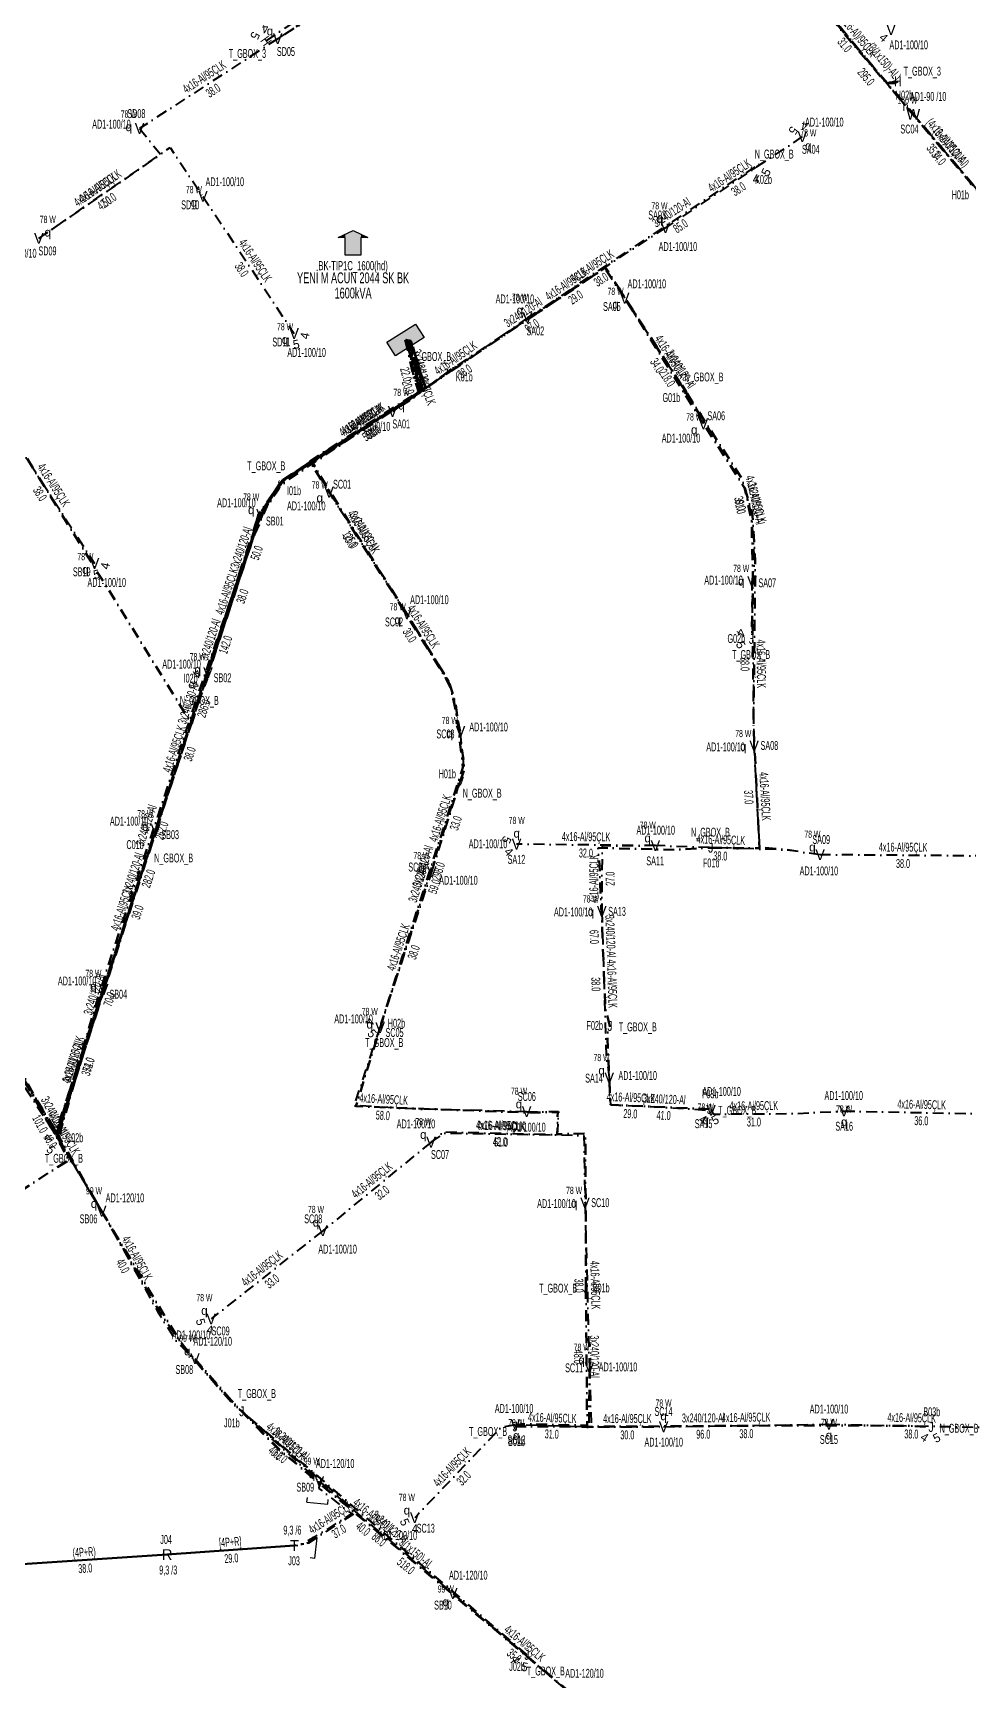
# Model space of a CAD drawing. Header units: millimetres. Extents: x 573825 to 575716, y 4090915 to 4092713.
# Drawn here: x 574842.6 to 575057.4, y 4091934 to 4092312.5 of the extents above; entities that cross this region are included whole.
import ezdxf
from ezdxf.enums import TextEntityAlignment as Align

# ---------------------------------------------------------------- set-up
doc = ezdxf.new("R2010")
doc.units = ezdxf.units.MM
doc.linetypes.add('DASHDOT', pattern=[5, 2.5, -1.25, 0, -1.25])
for name, color, linetype, lineweight in [('DIREK_AG_MEVCUT', 120, 'Continuous', 25), ('DIREK_AYD_MEVCUT', 190, 'Continuous', 25), ('DIREK_AYD_YENI', 152, 'Continuous', 25), ('DIREK_BOX_MEVCUT', 5, 'Continuous', 25), ('DIREK_BOX_YENI', 5, 'Continuous', 25), ('HAT_AG_HAVAI_BYSK', 3, 'Continuous', 50), ('HAT_AG_HAVAI_MEVCUT', 126, 'Continuous', 50), ('HAT_AYD_YERALTI_MEVCUT', 150, 'DASHDOT', 40), ('HAT_AYD_YERALTI_YENI', 4, 'DASHDOT', 40), ('HAT_BOX_YERALTI_MEVCUT', 192, 'DASHDOT', 50), ('HAT_BOX_YERALTI_YENI', 5, 'DASHDOT', 50), ('HAT_OG_YERALTI_MEVCUT', 48, 'DASHDOT', 70), ('HAT_OG_YERALTI_YENI', 1, 'DASHDOT', 70), ('TRAFO_TADILAT_BYSK', 5, 'Continuous', 30), ('TRAFO_YENI', 5, 'Continuous', 30)]:
    doc.layers.add(name, color=color, linetype=linetype, lineweight=lineweight)
for name, color, linetype in [('DIREK_AG_TADILAT_BYSK', 3, 'Continuous'), ('LAMBA_GUCU', 4, 'Continuous'), ('NIA_AG', 5, 'Continuous')]:
    doc.layers.add(name, color=color, linetype=linetype)
doc.styles.add('Direk', font='B_CAD')
doc.styles.get("Standard").update_dxf_attribs({"font": 'Arial'})

# ---------------------------------------------------------------- blocks, each defined once
blk = doc.blocks.new('AG_NIA', base_point=(-64.4296, 129.8924))
at = {"layer": 'NIA_AG'}
for p, q in [((-64.429604, 132.292432), (-65.529604, 132.292432)), ((-64.429604, 127.492432), (-64.429604, 132.292432)), ((-64.429604, 127.492432), (-65.529604, 127.492432))]:
    blk.add_line(p, q, dxfattribs=at)
blk = doc.blocks.new('YENI_BINA_KARE')
blk.add_hatch(color=5).paths.add_polyline_path([(-2.25, -2.25), (2.25, -2.25), (2.25, 2.25), (-2.25, 2.25)])
at = {"layer": 'TRAFO_TADILAT_BYSK', "linetype": 'Continuous'}
for p, q in [((-2.25, -2.25), (-2.25, 2.25)), ((-2.25, 2.25), (2.25, 2.25)), ((0, 1.8), (0, 2.7)), ((2.25, 2.25), (2.25, -2.25)), ((2.25, -2.25), (-2.25, -2.25))]:
    blk.add_line(p, q, dxfattribs=at)
blk = doc.blocks.new('YENI_BETKOSK')
at = {"layer": 'TRAFO_YENI', "linetype": 'Continuous'}
for p, q in [((-3.4, 2), (0, 3.6)), ((-1.8, 2), (-3.4, 2)), ((-1.8, -2), (-1.8, 2)), ((0, 3.6), (3.4, 2)), ((3.4, 2), (1.8, 2)), ((1.8, 2), (1.8, -2)), ((1.8, -2), (-1.8, -2))]:
    blk.add_line(p, q, dxfattribs=at)
for points in [[(-3.4, 2), (-1.8, 2), (-1.8, 2.752941)], [(-1.8, 2.752941), (0, -2), (0, 3.6)], [(-1.8, -2), (-1.8, 2.752941), (0, -2)], [(0, -2), (0, 3.6), (1.8, -2)], [(0, 3.6), (1.8, -2), (1.8, 2.752941)], [(1.8, 2), (1.8, 2.752941), (3.4, 2)]]:
    blk.add_solid(points, dxfattribs=at)

msp = doc.modelspace()

# ---------------------------------------------------------------- linework, layer by layer
at = {"layer": 'HAT_AG_HAVAI_BYSK'}
msp.add_line((574873.414045, 4091962.842901), (574902.645581, 4091964.931052), dxfattribs=at)
at = {"layer": 'HAT_AG_HAVAI_MEVCUT'}
msp.add_line((574835.53485, 4091960.316605), (574873.414045, 4091962.842901), dxfattribs=at)
at = {"layer": 'HAT_AYD_YERALTI_MEVCUT', "flags": 128}
for points in [[(575024.791556, 4092317.856524), (575036.243997, 4092303.981453), (575044.723207, 4092293.740328), (575044.831801, 4092293.780468)], [(575044.831801, 4092293.780468), (575057.081794, 4092279.38021), (575063.923546, 4092271.039789), (575067.50732, 4092267.390855), (575067.439927, 4092267.050527)]]:
    msp.add_lwpolyline(points, dxfattribs=at)
at = {"layer": 'HAT_AYD_YERALTI_YENI', "flags": 128}
for points in [[(574904.072377, 4092347.336258), (574917.878494, 4092324.776348), (574916.961634, 4092322.637008), (574898.807805, 4092311.145695)], [(574898.807805, 4092311.145695), (574930.592286, 4092331.805608)], [(574898.807805, 4092311.145695), (574867.074417, 4092290.514371)], [(574867.074417, 4092290.514371), (574871.928583, 4092284.583107), (574843.934401, 4092265.266089)], [(575019.331203, 4092288.642955), (574987.89352, 4092267.722162)], [(574843.934401, 4092265.266089), (574874.083241, 4092286.128621), (574881.632055, 4092274.924591)], [(574881.632055, 4092274.924591), (574902.581, 4092243.398)], [(574987.89352, 4092267.722162), (574956.221038, 4092247.024585)], [(574978.523439, 4092251.517458), (574973.878015, 4092258.424471), (574958.53589, 4092248.155638), (574956.221038, 4092247.024585)], [(574996.60502, 4092222.640827), (574978.523439, 4092251.517458)], [(574956.221038, 4092247.024585), (574925.192, 4092225.508)], [(574894.979, 4092201.833), (574899.689706, 4092209.221987), (574907.198922, 4092214.638471), (574931.573099, 4092230.026208), (574929.972774, 4092233.842367), (574929.480367, 4092236.550609), (574929.111061, 4092239.628157), (574928.173535, 4092241.943023)], [(574928.173535, 4092241.943023), (574928.987959, 4092239.381953), (574929.849672, 4092234.211673), (574931.203793, 4092229.656903), (574906.583413, 4092214.022961), (574910.612, 4092206.973)], [(574928.173535, 4092241.943023), (574929.855182, 4092233.631222), (574931.275588, 4092229.748777), (574925.192, 4092225.508)], [(575007.786665, 4092186.350353), (575008.397905, 4092190.751281), (575007.725894, 4092201.744062), (575006.014422, 4092207.97871), (574996.60502, 4092222.640827)], [(574836.245455, 4092222.286948), (574856.733981, 4092190.560339)], [(574928.495614, 4092179.003998), (574910.612, 4092206.973)], [(574894.979, 4092201.833), (574882.809691, 4092165.429654)], [(575008.262728, 4092148.644782), (575007.786665, 4092186.350353)], [(574940.8057, 4092151.966801), (574938.136847, 4092163.488286), (574928.495614, 4092179.003998)], [(574882.809691, 4092165.429654), (574870.780264, 4092129.359041)], [(574934.22157, 4092119.754046), (574941.615744, 4092143.215866), (574940.8057, 4092151.966801)], [(575023.412, 4092123.661), (575015.050068, 4092124.876897), (575009.548908, 4092125.304765), (575008.262728, 4092148.644782)], [(574870.780264, 4092129.359041), (574858.850164, 4092092.683435)], [(574985.576, 4092125.739), (574953.689709, 4092126.093612)], [(574985.576, 4092125.739), (574973.326272, 4092125.693523), (574973.265148, 4092110.595895)], [(575023.412, 4092123.661), (575015.527197, 4092124.760947), (574985.576, 4092125.739)], [(575061.536627, 4092123.381977), (575023.412, 4092123.661)], [(574922.32995, 4092083.91728), (574934.22157, 4092119.754046)], [(574973.265148, 4092110.595895), (574974.305733, 4092077.298602), (574974.978097, 4092072.347558)], [(574858.850164, 4092092.683435), (574848.266091, 4092059.361678), (574839.898826, 4092073.20382), (574837.981455, 4092075.92648)], [(574956.003344, 4092064.611989), (574929.725954, 4092065.274459), (574916.400921, 4092066.007947), (574922.32995, 4092083.91728)], [(574837.981455, 4092075.92648), (574858.384425, 4092041.746717)], [(574974.978097, 4092072.347558), (574975.24782, 4092066.202126), (574984.538668, 4092065.835382), (574998.352693, 4092064.918522)], [(574956.003344, 4092064.611989), (574963.310244, 4092064.629624), (574963.004624, 4092059.311836), (574936.816176, 4092059.91071), (574934.035034, 4092057.606335)], [(574998.352693, 4092064.918522), (574998.963933, 4092064.062786), (575017.423382, 4092064.185034), (575028.897, 4092064.774)], [(575028.897, 4092064.774), (575064.516682, 4092064.040116)], [(574934.035034, 4092057.606335), (574937.25493, 4092059.720787), (574963.049259, 4092059.292919), (574969.161659, 4092059.109547), (574969.406155, 4092043.645174)], [(574934.035034, 4092057.606335), (574909.171026, 4092037.268693)], [(574858.384425, 4092041.746717), (574851.113821, 4092053.895998), (574840.355996, 4092046.683366), (574826.847592, 4092048.27259), (574811.818332, 4092039.073669)], [(574858.384425, 4092041.746717), (574871.387019, 4092018.451197), (574875.598462, 4092011.776455), (574879.809906, 4092007.882857)], [(574969.406155, 4092043.645174), (574970.414147, 4092005.796751)], [(574909.171026, 4092037.268693), (574883.519817, 4092016.988511)], [(574879.809906, 4092007.882857), (574890.686362, 4091995.511837), (574908.40621, 4091979.619596)], [(574970.414147, 4092005.796751), (574970.251699, 4091992.141414), (574953.405924, 4091992.697642)], [(574970.414147, 4092005.796751), (574970.814149, 4091992.227598), (574987.466544, 4091992.230979)], [(574953.405924, 4091992.697642), (574950.068553, 4091992.061952), (574930.288935, 4091971.329301)], [(574987.466544, 4091992.230979), (575025.445702, 4091992.794163)], [(575025.445702, 4091992.794163), (575063.38393, 4091992.070703)], [(574908.40621, 4091979.619596), (574908.253457, 4091978.06823), (574915.771709, 4091972.26145), (574907.947837, 4091967.310406), (574903.730281, 4091964.804322), (574902.645581, 4091964.931052)], [(574908.40621, 4091979.619596), (574930.852648, 4091960.841265), (574939.037152, 4091953.92814)], [(574939.037152, 4091953.92814), (574965.324947, 4091931.552434)]]:
    msp.add_lwpolyline(points, dxfattribs=at)
at = {"layer": 'HAT_BOX_YERALTI_MEVCUT', "flags": 128}
for points in [[(574896.125175, 4092310.621028), (574926.700035, 4092331.171344), (574972.826661, 4092363.024899), (574981.347523, 4092368.688767), (574957.044009, 4092397.748935), (574947.581034, 4092409.261779), (574952.994288, 4092414.875524), (574954.263, 4092415.57)], [(575015.988, 4092327.823), (575030.695184, 4092310.193829), (575038.514329, 4092301.071493), (575040.534274, 4092301.136653), (575041.272819, 4092301.348905)], [(575041.272819, 4092301.348905), (575040.485725, 4092300.949534), (575038.676561, 4092300.919875), (575046.298774, 4092291.8444), (575057.944775, 4092278.064521), (575058.672, 4092276.988)]]:
    msp.add_lwpolyline(points, dxfattribs=at)
at = {"layer": 'HAT_BOX_YERALTI_YENI', "flags": 128}
for points in [[(575008.49, 4092281.735), (574972.101855, 4092257.626352), (574941.080812, 4092236.431031), (574938.635852, 4092234.785385), (574938.714249, 4092235.316646)], [(574998.305, 4092125.263), (575009.50273, 4092125.128512), (575008.103435, 4092153.420649), (575008.533452, 4092191.187092), (575007.817675, 4092202.210065), (575005.527187, 4092209.940463), (574974.147659, 4092258.578164), (574931.804437, 4092230.298857), (574929.91481, 4092238.24832), (574929.067736, 4092241.180499), (574928.173535, 4092241.943023)], [(574992.195, 4092230.556), (574974.009707, 4092258.516441), (574938.389114, 4092234.938447), (574931.482203, 4092229.856003), (574929.331938, 4092239.173817), (574928.810662, 4092241.193762), (574928.173535, 4092241.943023)], [(574739.719, 4092093.982), (574745.47182, 4092097.617186), (574755.897346, 4092079.698313), (574780.580474, 4092036.460205), (574823.442418, 4092061.787717), (574839.875653, 4092071.529068), (574848.172058, 4092058.788909), (574858.727903, 4092092.280912), (574890.592057, 4092189.925717), (574894.649466, 4092201.339093), (574900.070739, 4092209.809833), (574932.259551, 4092230.563145), (574929.700924, 4092241.215312), (574928.173535, 4092241.943023)], [(574807.883, 4092102.035), (574829.026279, 4092065.18467), (574840.624676, 4092071.830943), (574848.57414, 4092058.994514), (574855.54621, 4092083.299021), (574879.115987, 4092154.22338), (574892.531387, 4092194.993802), (574894.413515, 4092201.877601), (574899.821757, 4092209.631586), (574926.341688, 4092226.638225), (574932.662164, 4092231.003914), (574929.664825, 4092241.038483), (574928.173535, 4092241.943023)], [(574822.088061, 4092102.648037), (574840.420658, 4092072.011521), (574847.860152, 4092059.013785), (574859.062148, 4092095.698184), (574881.671736, 4092163.904938), (574895.00873, 4092202.211851), (574900.142112, 4092209.655256), (574919.896194, 4092222.562624), (574932.815207, 4092230.861593), (574929.381757, 4092241.70855), (574928.173535, 4092241.943023)], [(574928.173535, 4092241.943023), (574931.470883, 4092229.748988), (574899.451486, 4092209.16509), (574894.284335, 4092201.37201), (574865.794883, 4092114.325017), (574847.88562, 4092060.052042), (574872.258253, 4092017.586581), (574879.034845, 4092008.353474), (574888.47004, 4091997.524991), (574890.56, 4091995.761)], [(574869.348, 4092124.836), (574875.46837, 4092143.831329), (574894.622276, 4092201.152131), (574899.70472, 4092209.492552), (574929.989935, 4092228.634664), (574932.791795, 4092230.850089), (574929.273796, 4092241.461335), (574928.173535, 4092241.943023)], [(574899.947, 4092209.636), (574907.715277, 4092214.366924), (574931.813507, 4092230.296494), (574928.173535, 4092241.943023)], [(574969.611, 4092024.118), (574969.527796, 4092059.572331), (574963.030738, 4092059.462211), (574963.140858, 4092064.527713), (574955.872963, 4092064.417594), (574916.780498, 4092065.849149), (574926.474265, 4092097.211077), (574941.343868, 4092143.659304), (574940.157964, 4092153.57007), (574938.972061, 4092160.939614), (574937.453915, 4092164.226109), (574927.034905, 4092180.998174), (574906.124864, 4092214.096644), (574932.130035, 4092230.614587), (574928.990476, 4092241.78034), (574928.173535, 4092241.943023)], [(574940.826, 4092140.551), (574941.729821, 4092143.613253), (574939.621053, 4092158.712743), (574938.187543, 4092163.339071), (574924.376118, 4092185.546215), (574909.879872, 4092208.627188), (574906.772264, 4092213.739705), (574922.109816, 4092223.96474), (574931.575952, 4092230.021477), (574930.022147, 4092237.690253), (574929.069816, 4092240.146267), (574928.173535, 4092241.943023)], [(574928.173535, 4092241.943023), (574928.894683, 4092239.221715), (574931.326673, 4092229.760681), (574937.228697, 4092234.061151), (574938.714249, 4092235.316646)], [(574992.195, 4092230.556), (575006.095115, 4092207.849282), (575007.684339, 4092200.141545), (575008.002184, 4092185.91799), (575007.658, 4092173.229)], [(574882.123, 4092163.139), (574889.467872, 4092185.676745), (574894.942553, 4092201.551407), (574898.995074, 4092207.590458), (574899.947, 4092209.636)], [(574922.644963, 4092084.352877), (574922.557345, 4092084.868714), (574925.47861, 4092093.63251), (574940.521399, 4092140.206266), (574940.826, 4092140.551)], [(574848.749599, 4092057.820324), (574848.315583, 4092059.628726), (574868.436354, 4092122.375611), (574869.348, 4092124.836)], [(574975.143338, 4092084.31897), (574974.087162, 4092088.470947), (574972.724368, 4092121.22389), (574972.394102, 4092125.213911), (574990.308137, 4092124.790745), (574998.305, 4092125.263)], [(574811.39155, 4092039.355541), (574826.586327, 4092048.240154), (574840.325169, 4092046.79396), (574850.790937, 4092053.500064), (574840.977478, 4092071.887387), (574823.321667, 4092100.894914), (574822.088061, 4092102.648037)], [(574998.011828, 4092065.20555), (574977.096344, 4092066.090158), (574975.262624, 4092066.184195), (574974.510328, 4092082.405565), (574975.143338, 4092084.31897)], [(574969.611, 4092024.118), (574969.896291, 4091992.524759), (574954.837679, 4091992.854796), (574953.365, 4091992.291)], [(574956.066816, 4091939.808017), (574890.56, 4091995.761)], [(574890.56, 4091995.761), (574910.775073, 4091978.072713), (574916.826349, 4091972.632676), (574905.885153, 4091965.542292), (574902.645581, 4091964.931052)], [(574953.365, 4091992.291), (574970.126014, 4091992.234999), (575023.015391, 4091992.544898), (575042.952207, 4091992.441598), (575048.908985, 4091992.169168)]]:
    msp.add_lwpolyline(points, dxfattribs=at)
at = {"layer": 'HAT_OG_YERALTI_MEVCUT', "flags": 128}
msp.add_lwpolyline([(574954.263, 4092415.57), (574947.917365, 4092409.424115), (574970.012252, 4092383.158706), (575000.232612, 4092346.802758), (575029.419275, 4092312.041973), (575042.711365, 4092296.26856), (575070.024501, 4092263.994087), (575076.413385, 4092251.926197), (575081.642297, 4092232.865679), (575085.19311, 4092190.828791), (575085.281845, 4092180.890528), (575092.246351, 4092181.233882), (575092.931, 4092177.29)], dxfattribs=at)
at = {"layer": 'HAT_OG_YERALTI_YENI', "flags": 128}
for points in [[(574928.173535, 4092241.943023), (574931.208264, 4092229.902411), (574899.149214, 4092208.359966), (574894.79386, 4092201.549847), (574878.978225, 4092153.830481), (574827.142638, 4092237.441652), (574810.011646, 4092262.244186), (574748.574586, 4092359.130036), (574742.335553, 4092359.280891), (574734.842274, 4092346.016368), (574720.028273, 4092327.563552), (574708.236274, 4092314.6013), (574701.832838, 4092331.879445), (574705.92261, 4092332.602806), (574703.471965, 4092344.316175), (574701.246239, 4092344.06578), (574700.785, 4092344.152)], [(575084.312421, 4091880.469718), (575077.046251, 4091880.34409), (575050.751414, 4091883.676722), (575033.730731, 4091887.015033), (575021.333991, 4091892.364908), (575004.078215, 4091902.191767), (574990.254786, 4091912.018626), (574982.270617, 4091917.229176), (574959.983865, 4091936.224635), (574898.963594, 4091987.131138), (574886.238637, 4092000.215548), (574877.268961, 4092010.306434), (574848.006052, 4092059.060084), (574879.005563, 4092154.086144), (574893.157754, 4092196.530382), (574896.82554, 4092204.839669), (574899.854111, 4092209.403426), (574931.299944, 4092229.873424), (574928.173535, 4092241.943023)]]:
    msp.add_lwpolyline(points, dxfattribs=at)

# ---------------------------------------------------------------- block references
at = {"layer": 'NIA_AG'}
for p, rotation in [((574907.916261, 4091974.643659), 264.376569), ((574907.916261, 4091974.643659), 264.376569), ((574907.6118, 4091964.350827), 353.33609), ((574907.6118, 4091964.350827), 353.33609)]:
    msp.add_blockref('AG_NIA', p, dxfattribs=dict(at, rotation=rotation))
at = {"layer": 'TRAFO_YENI'}
msp.add_blockref('YENI_BETKOSK', (574916.130998, 4092263.449005), dxfattribs=at)
msp.add_blockref('YENI_BETKOSK', (574916.130998, 4092263.449005), dxfattribs=at)
at = {"layer": 'TRAFO_YENI', "xscale": 1.730400999999999, "yscale": 0.8106149999999999, "rotation": 212.4497569999999}
msp.add_blockref('YENI_BINA_KARE', (574928.173535, 4092241.943023), dxfattribs=at)
msp.add_blockref('YENI_BINA_KARE', (574928.173535, 4092241.943023), dxfattribs=at)

# ---------------------------------------------------------------- texts
at = {"layer": 'DIREK_AG_MEVCUT', "width": 0.53}
for s, p in [('J04', (574873.172896, 4091966.334584)), ('9,3 /3', (574873.658039, 4091959.310022))]:
    msp.add_text(s, height=2.05, dxfattribs=at).set_placement(p, align=Align.MIDDLE_CENTER)
at = {"layer": 'DIREK_AG_MEVCUT', "style": 'Direk'}
msp.add_text('R', height=2.5, dxfattribs=at).set_placement((574873.414045, 4091962.842901), align=Align.MIDDLE_CENTER)
at = {"layer": 'DIREK_AG_TADILAT_BYSK', "width": 0.53}
for s, p in [('9,3 /6', (574902.18578, 4091968.478376)), ('9,3 /6', (574902.18578, 4091968.478376)), ('J03', (574902.566849, 4091961.431938)), ('J03', (574902.566849, 4091961.431938))]:
    msp.add_text(s, height=2.05, dxfattribs=at).set_placement(p, align=Align.MIDDLE_CENTER)
at = {"layer": 'DIREK_AG_TADILAT_BYSK', "style": 'Direk'}
msp.add_text('T', height=2.5, dxfattribs=at).set_placement((574902.645581, 4091964.931052), align=Align.MIDDLE_CENTER)
msp.add_text('T', height=2.5, dxfattribs=at).set_placement((574902.645581, 4091964.931052), align=Align.MIDDLE_CENTER)
at = {"layer": 'DIREK_AYD_MEVCUT', "width": 0.53}
for s, p in [('AD1-90 /10', (575048.224442, 4092297.881005)), ('SC04', (575043.945803, 4092290.394466))]:
    msp.add_text(s, height=2.05, dxfattribs=at).set_placement(p, align=Align.MIDDLE_CENTER)
at = {"layer": 'DIREK_AYD_MEVCUT', "color": 40, "style": 'Direk'}
msp.add_text('h', height=2, dxfattribs=at).set_placement((575043.064034, 4092295.548235), align=Align.MIDDLE_CENTER)
at = {"layer": 'DIREK_AYD_MEVCUT', "style": 'Direk'}
msp.add_text('W', height=2.5, dxfattribs=at).set_placement((575044.831801, 4092293.780468), align=Align.MIDDLE_CENTER)
at = {"layer": 'DIREK_AYD_YENI', "color": 4, "style": 'Direk'}
for p in [(574897.040038, 4092312.913462), (574864.604092, 4092290.898415), (575020.716226, 4092286.561679), (574879.554278, 4092273.534325), (574986.517197, 4092269.809202), (574845.99113, 4092266.687309), (574954.453271, 4092248.792352), (574976.426488, 4092250.156284), (574900.49878, 4092242.014396), (574927.244642, 4092226.935116), (574994.493542, 4092221.302297), (574892.722566, 4092202.909338), (574908.472915, 4092205.679047), (574854.633835, 4092189.204098), (575005.291576, 4092186.506976), (574926.380729, 4092177.670858), (574880.438382, 4092166.221419), (574938.337618, 4092151.568592), (575005.764159, 4092148.560204), (574868.405759, 4092130.141172), (574953.71751, 4092128.593458), (574983.808233, 4092127.506767), (575021.644233, 4092125.428767), (574931.842919, 4092120.523473), (574970.765379, 4092110.561905), (574856.470111, 4092093.448516), (574919.956899, 4092084.70381), (574973.21033, 4092074.115325), (574954.235577, 4092066.379756), (574932.267267, 4092059.374102), (574997.135719, 4092062.734723), (575028.935357, 4092062.274294), (574856.616658, 4092043.514484), (574966.906718, 4092043.592134), (574907.604313, 4092039.216874), (574881.96933, 4092018.94963), (574878.042139, 4092009.650623), (574968.64638, 4092007.564518), (574987.447756, 4091994.730909), (574953.599747, 4091990.205167), (575025.440402, 4091990.294169), (574906.638443, 4091981.387363), (574928.480083, 4091973.055004), (574937.42034, 4091952.021332)]:
    msp.add_text('q', height=2, dxfattribs=at).set_placement(p, align=Align.MIDDLE_CENTER)
at = {"layer": 'DIREK_AYD_YENI', "style": 'Direk'}
for p in [(575039.715572, 4092313.235376), (574898.807805, 4092311.145695), (574867.074417, 4092290.514371), (575019.331203, 4092288.642955), (574881.632055, 4092274.924591), (574987.89352, 4092267.722162), (574843.934401, 4092265.266089), (574978.523439, 4092251.517458), (574956.221038, 4092247.024585), (574902.581, 4092243.398), (574925.192, 4092225.508), (574996.60502, 4092222.640827), (574910.612, 4092206.973), (574894.979, 4092201.833), (574856.733981, 4092190.560339), (575007.786665, 4092186.350353), (574928.495614, 4092179.003998), (574882.809691, 4092165.429654), (574940.8057, 4092151.966801), (575008.262728, 4092148.644782), (574870.780264, 4092129.359041), (574953.689709, 4092126.093612), (574985.576, 4092125.739), (575023.412, 4092123.661), (574934.22157, 4092119.754046), (574973.265148, 4092110.595895), (574858.850164, 4092092.683435), (574922.32995, 4092083.91728), (574974.978097, 4092072.347558), (574956.003344, 4092064.611989), (574998.352693, 4092064.918522), (575028.897, 4092064.774), (574934.035034, 4092057.606335), (574969.406155, 4092043.645174), (574858.384425, 4092041.746717), (574909.171026, 4092037.268693), (574883.519817, 4092016.988511), (574879.809906, 4092007.882857), (574970.414147, 4092005.796751), (574953.405924, 4091992.697642), (574987.466544, 4091992.230979), (575025.445702, 4091992.794163), (574908.40621, 4091979.619596), (574930.288935, 4091971.329301), (574939.037152, 4091953.92814)]:
    msp.add_text('V', height=2.5, dxfattribs=at).set_placement(p, align=Align.MIDDLE_CENTER)
at = {"layer": 'DIREK_AYD_YENI', "color": 32, "style": 'Direk'}
for s, rotation, p in [('4', 317.084728, (575038.013282, 4092311.404472)), ('5', 236.142521, (575017.255138, 4092290.035777)), ('4', 168.642522, (575019.823527, 4092291.093998)), ('5', 371.103441, (574903.062452, 4092240.944797)), ('4', 438.60344, (574905.031708, 4092242.904004)), ('5', 370.353715, (574857.183292, 4092188.101046)), ('4', 437.853714, (574859.178015, 4092190.034318)), ('5', 246.862833, (574951.390792, 4092127.075947)), ('4', 314.362832, (574951.902393, 4092124.345613)), ('5', 285.830361, (574881.114633, 4092016.306535)), ('4', 353.33036, (574883.229456, 4092014.50543)), ('5', 293.847611, (574928.002375, 4091970.318537)), ('4', 361.347611, (574930.34773, 4091968.829992))]:
    msp.add_text(s, height=2, rotation=rotation, dxfattribs=at).set_placement(p, align=Align.MIDDLE_CENTER)
at = {"layer": 'DIREK_AYD_YENI', "width": 0.53}
for s, p in [('AD1-100/10', (575043.765994, 4092309.735376)), ('SD05', (574900.697705, 4092308.199804)), ('SD08', (574866.340958, 4092293.936657)), ('AD1-100/10', (574860.618886, 4092291.517967)), ('AD1-100/10', (575024.372385, 4092291.997703)), ('SA04', (575021.270236, 4092285.729168)), ('AD1-100/10', (574886.661195, 4092278.289649)), ('SD10', (574878.723166, 4092272.978219)), ('SA03', (574985.966668, 4092270.644018)), ('AD1-100/10', (574990.750686, 4092263.389589)), ('AD1-100/10', (574838.977472, 4092261.8408)), ('SD09', (574845.923161, 4092262.386013)), ('AD1-100/10', (574983.618733, 4092254.824919)), ('AD1-100/10', (574953.308909, 4092251.349898)), ('SA05', (574975.587707, 4092249.611814)), ('SA02', (574957.991608, 4092244.005466)), ('SD11', (574899.665892, 4092241.460955)), ('AD1-100/10', (574905.458229, 4092239.067986)), ('AD1-100/10', (574920.249038, 4092222.071367)), ('SA01', (574927.188193, 4092222.633072)), ('SA06', (574999.561088, 4092224.514768)), ('AD1-100/10', (574991.459365, 4092219.378839)), ('SC01', (574913.606719, 4092208.784535)), ('AD1-100/10', (574889.319448, 4092204.532654)), ('AD1-100/10', (574905.370063, 4092203.802101)), ('SB01', (574898.138008, 4092200.326126)), ('SB19', (574853.793777, 4092188.661603)), ('AD1-100/10', (574859.53608, 4092186.221271)), ('AD1-100/10', (575001.236078, 4092186.761551)), ('SA07', (575011.27979, 4092186.13108)), ('AD1-100/10', (574933.653113, 4092182.255079)), ('SC02', (574925.534775, 4092177.137603)), ('AD1-100/10', (574876.728228, 4092167.460216)), ('SB02', (574886.129524, 4092164.321182)), ('SC03', (574937.350385, 4092151.409308)), ('AD1-100/10', (574947.252648, 4092153.006976)), ('AD1-100/10', (575001.698734, 4092148.422586)), ('SA08', (575011.760724, 4092148.763192)), ('AD1-100/10', (574864.68688, 4092131.366121)), ('SB03', (574874.10457, 4092128.264058)), ('AD1-100/10', (574985.65405, 4092129.305308)), ('SA09', (575023.677247, 4092127.150935)), ('AD1-100/10', (574947.120795, 4092126.166666)), ('SC04', (574930.891459, 4092120.831244)), ('SA12', (574953.650788, 4092122.593829)), ('SA11', (574985.525373, 4092122.239366)), ('AD1-100/10', (575023.140544, 4092119.947145)), ('AD1-100/10', (574940.330439, 4092117.777996)), ('AD1-100/10', (574966.696528, 4092110.50658)), ('SA13', (574976.764824, 4092110.64348)), ('AD1-100/10', (574852.736058, 4092094.648848)), ('SB04', (574862.182238, 4092091.612322)), ('AD1-100/10', (574916.241991, 4092085.935089)), ('SC05', (574925.652221, 4092082.816138)), ('SA14', (574971.478148, 4092072.328761)), ('AD1-100/10', (574981.509146, 4092072.933121)), ('SC06', (574956.043229, 4092068.111762)), ('AD1-100/10', (575000.78382, 4092069.281056)), ('AD1-100/10', (575028.842578, 4092068.320677)), ('AD1-100/10', (574930.57055, 4092061.814639)), ('AD1-100/10', (574955.949237, 4092061.065576)), ('SA15', (574996.648929, 4092061.861204)), ('SA16', (575028.9507, 4092061.274412)), ('SC07', (574936.106437, 4092054.785113)), ('AD1-120/10', (574863.717541, 4092044.825963)), ('AD1-100/10', (574962.838814, 4092043.505811)), ('SC10', (574972.905368, 4092043.71943)), ('SB06', (574855.354351, 4092039.994961)), ('SC08', (574906.977628, 4092039.996146)), ('AD1-100/10', (574912.569927, 4092033.042218)), ('AD1-100/10', (574878.885401, 4092013.32448)), ('SC09', (574885.690499, 4092014.242943)), ('AD1-120/10', (574883.888656, 4092011.86087)), ('SC11', (574966.914241, 4092005.770973)), ('AD1-100/10', (574976.979866, 4092005.980956)), ('SB08', (574877.356343, 4092005.386854)), ('AD1-100/10', (574953.116121, 4091996.424368)), ('SC14', (574987.44024, 4091995.730881)), ('AD1-100/10', (575025.453135, 4091996.300662)), ('SC12', (574953.677277, 4091989.208177)), ('AD1-100/10', (574987.493021, 4091988.708011)), ('SC15', (575025.438283, 4091989.294171)), ('AD1-120/10', (574912.013807, 4091983.784099)), ('SB09', (574905.14406, 4091978.35138)), ('SC13', (574932.821329, 4091968.913316)), ('AD1-100/10', (574926.410364, 4091967.26385)), ('AD1-120/10', (574942.584524, 4091958.111775)), ('SB10', (574936.773614, 4091951.258609)), ('AD1-120/10', (574969.291069, 4091935.581185))]:
    msp.add_text(s, height=2.05, dxfattribs=at).set_placement(p, align=Align.MIDDLE_CENTER)
at = {"layer": 'DIREK_BOX_MEVCUT', "color": 32, "style": 'Direk'}
for s, rotation, p in [('4', 183.906277, (574895.934426, 4092313.414523)), ('5', 243.906277, (574893.610563, 4092311.852582))]:
    msp.add_text(s, height=2, rotation=rotation, dxfattribs=at).set_placement(p, align=Align.MIDDLE_CENTER)
at = {"layer": 'DIREK_BOX_MEVCUT', "style": 'Direk', "width": 0.8}
msp.add_text('H', height=2.25, rotation=305.311213, dxfattribs=at).set_placement((574896.125175, 4092310.621028), align=Align.MIDDLE_CENTER)
at = {"layer": 'DIREK_BOX_MEVCUT', "width": 0.53}
for s, p in [('T_GBOX_3', (574891.852149, 4092307.748994)), ('T_GBOX_3', (575046.893364, 4092303.691153)), ('H02b', (575042.802575, 4092298.200914)), ('H01b', (575055.618474, 4092275.277452))]:
    msp.add_text(s, height=2.05, dxfattribs=at).set_placement(p, align=Align.MIDDLE_CENTER)
at = {"layer": 'DIREK_BOX_MEVCUT', "style": 'Direk', "width": 0.8}
msp.add_text('H', height=2.25, dxfattribs=at).set_placement((575041.272819, 4092301.348905), align=Align.MIDDLE_CENTER)
at = {"layer": 'DIREK_BOX_YENI', "width": 0.53}
for s, p in [('N_GBOX_B', (575012.873628, 4092284.639335)), ('K02b', (575010.42311, 4092278.81728)), ('T_GBOX_B', (574934.278266, 4092238.116459)), ('K01b', (574941.674021, 4092233.448558)), ('N_GBOX_B', (574996.741617, 4092233.425421)), ('G01b', (574989.235164, 4092228.688014)), ('T_GBOX_B', (574896.18759, 4092212.998128)), ('I01b', (574902.555881, 4092207.302817)), ('G02b', (575004.159287, 4092173.323901)), ('T_GBOX_B', (575007.56098, 4092169.652159)), ('I02b', (574878.795254, 4092164.223486)), ('N_GBOX_B', (574880.804419, 4092159.092932)), ('H01b', (574937.763459, 4092142.245356)), ('N_GBOX_B', (574945.785187, 4092137.807323)), ('N_GBOX_B', (574998.221184, 4092128.830757)), ('C01b', (574866.040582, 4092125.980983)), ('N_GBOX_B', (574874.904011, 4092122.912586)), ('F01b', (574998.387202, 4092121.763965)), ('H02b', (574926.09554, 4092084.938983)), ('F02b', (574971.645506, 4092084.442143)), ('T_GBOX_B', (574981.520061, 4092084.09442)), ('T_GBOX_B', (574923.300332, 4092080.494525)), ('F03b', (574998.159727, 4092068.702423)), ('T_GBOX_B', (575004.386017, 4092064.935957)), ('C02b', (574852.152955, 4092058.637129)), ('T_GBOX_B', (574849.689114, 4092053.905681)), ('T_GBOX_B', (574963.228688, 4092024.081695)), ('B01b', (574973.110943, 4092024.137909)), ('T_GBOX_B', (574894.03287, 4091999.851154)), ('B03b', (575049.068888, 4091995.665514)), ('J01b', (574888.278779, 4091993.106564)), ('T_GBOX_B', (574947.133353, 4091991.14968)), ('N_GBOX_B', (575055.326113, 4091991.875685)), ('B02b', (574953.675741, 4091988.804822)), ('J02b', (574953.793633, 4091937.146694)), ('T_GBOX_B', (574960.394705, 4091936.111328))]:
    msp.add_text(s, height=2.05, dxfattribs=at).set_placement(p, align=Align.MIDDLE_CENTER)
at = {"layer": 'DIREK_BOX_YENI', "style": 'Direk', "width": 0.8}
for rotation, p in [(306.003866, (575008.49, 4092281.735)), (304.739771, (574938.714249, 4092235.316646)), (32.195734, (574992.195, 4092230.556)), (309.194107, (574899.947, 4092209.636)), (338.83874, (574882.123, 4092163.139)), (340.880274, (574940.826, 4092140.551)), (342.924236, (574869.348, 4092124.836)), (342.743774, (574922.644963, 4092084.352877)), (29.693861, (574848.749599, 4092057.820324))]:
    msp.add_text('J', height=2.25, rotation=rotation, dxfattribs=at).set_placement(p, align=Align.MIDDLE_CENTER)
at = {"layer": 'DIREK_BOX_YENI', "color": 32, "style": 'Direk'}
for s, rotation, p in [('4', 363.526117, (575008.66221, 4092278.940301)), ('5', 423.526117, (575010.996385, 4092280.486788)), ('4', 238.446255, (575005.271981, 4092174.694235)), ('5', 298.446255, (575005.19606, 4092171.895264)), ('4', 221.949622, (574880.251265, 4092165.221452)), ('5', 281.949622, (574879.383676, 4092162.559256)), ('4', 249.640096, (574920.019891, 4092085.327042)), ('5', 309.640096, (574920.488776, 4092082.566581)), ('4', 327.578151, (574996.510612, 4092062.842004)), ('5', 387.578151, (574999.308111, 4092062.723685)), ('4', 253.495733, (574846.064963, 4092058.615766)), ('5', 313.495733, (574846.718408, 4092055.893082)), ('4', 327.381438, (575047.399662, 4091989.810791)), ('5', 387.381438, (575050.196739, 4091989.682868)), ('4', 289.497533, (574953.427379, 4091938.873471)), ('5', 349.497533, (574955.556438, 4091937.054925))]:
    msp.add_text(s, height=2, rotation=rotation, dxfattribs=at).set_placement(p, align=Align.MIDDLE_CENTER)
at = {"layer": 'DIREK_BOX_YENI', "style": 'Direk', "width": 0.8}
for p in [(575007.658, 4092173.229), (574998.305, 4092125.263), (574975.143338, 4092084.31897), (574998.011828, 4092065.20555), (574969.611, 4092024.118), (574890.56, 4091995.761), (574953.365, 4091992.291), (575048.908985, 4091992.169168), (574956.066816, 4091939.808017)]:
    msp.add_text('J', height=2.25, dxfattribs=at).set_placement(p, align=Align.MIDDLE_CENTER)
at = {"layer": 'HAT_AG_HAVAI_BYSK', "lineweight": 30, "width": 0.53}
msp.add_text('[4P+R]', height=2.05, rotation=4.085976, dxfattribs=at).set_placement((574887.969247, 4091964.734816), align=Align.CENTER)
msp.add_text('29.0', height=2.05, rotation=4.085976, dxfattribs=at).set_placement((574888.090378, 4091963.039137), align=Align.TOP_CENTER)
at = {"layer": 'HAT_AG_HAVAI_MEVCUT', "lineweight": 30, "width": 0.53}
msp.add_text('(4P+R)', height=2.05, rotation=3.815606, dxfattribs=at).set_placement((574854.417883, 4091962.427869), align=Align.CENTER)
msp.add_text('38.0', height=2.05, rotation=3.815606, dxfattribs=at).set_placement((574854.531011, 4091960.731637), align=Align.TOP_CENTER)
at = {"layer": 'HAT_AYD_YERALTI_MEVCUT', "lineweight": 30, "width": 0.53}
for rotation, p in [(309.536157, (575031.173316, 4092311.460069)), (310.387106, (575051.604229, 4092287.131095))]:
    msp.add_text('(4x16-Al)/95ÇLK', height=2.05, rotation=rotation, dxfattribs=at).set_placement(p, align=Align.CENTER)
for s, rotation, p in [('31.0', 309.536157, (575029.862237, 4092310.377908)), ('35.0', 310.387106, (575050.309366, 4092286.029583))]:
    msp.add_text(s, height=2.05, rotation=rotation, dxfattribs=at).set_placement(p, align=Align.TOP_CENTER)
at = {"layer": 'HAT_AYD_YERALTI_YENI', "lineweight": 30, "width": 0.53}
for rotation, p in [(393.029734, (574882.477798, 4092301.542663)), (393.64252, (575003.141453, 4092278.890192)), (394.607108, (574857.448738, 4092275.624204)), (34.682637, (574858.525145, 4092276.396324)), (303.603244, (574892.814458, 4092259.631642)), (393.164121, (574971.592296, 4092258.084915)), (393.795294, (574965.734159, 4092253.99643)), (394.739322, (574940.222208, 4092236.964592)), (302.053421, (574988.28465, 4092237.530246)), (290.095231, (574931.363639, 4092231.982044)), (392.415547, (574918.437956, 4092222.557487)), (32.264756, (574918.932253, 4092223.051091)), (302.724152, (574846.489658, 4092208.075067)), (285.350136, (575007.689836, 4092205.086396)), (302.026646, (574917.668704, 4092197.294836)), (431.515512, (574888.088201, 4092183.900646)), (302.597845, (574931.426382, 4092175.559775)), (270.723366, (575008.874629, 4092167.508299)), (431.556632, (574875.988636, 4092147.663259)), (273.154164, (575009.75453, 4092137.021543)), (72.507353, (574937.107965, 4092131.740452)), (359.362831, (574969.642307, 4092126.766254)), (358.129782, (575000.579556, 4092126.099486)), (359.581104, (575042.480625, 4092124.371323)), (449.768035, (574972.445717, 4092118.14815)), (431.980964, (574864.006903, 4092111.284171)), (71.642742, (574927.469015, 4092102.103363)), (271.789988, (574974.635026, 4092093.973799)), (432.37846, (574852.748012, 4092076.279876)), (356.849284, (574923.110156, 4092066.489918)), (357.739498, (574979.926771, 4092066.868092)), (358.820362, (575046.724484, 4092065.256664)), (300.834299, (574848.912795, 4092059.272272)), (0.379437, (575008.188028, 4092064.973891)), (358.689996, (574949.929833, 4092060.461051)), (359.049683, (574950.166192, 4092060.356736)), (399.281625, (574921.064867, 4092048.095451)), (299.168443, (574865.627934, 4092030.513229)), (398.330359, (574895.818256, 4092027.795382)), (271.525559, (574970.75985, 4092024.743592)), (358.108845, (574961.856862, 4091993.269065)), (0.849563, (575006.44352, 4091993.362478)), (358.907534, (575044.431022, 4091993.282278)), (318.112309, (574900.113808, 4091988.198503)), (0.011636, (574979.140174, 4091993.079288)), (406.34761, (574939.563734, 4091982.282366)), (392.32614, (574911.405246, 4091970.504193)), (320.084686, (574920.174836, 4091970.882375)), (319.958398, (574954.897794, 4091941.710118))]:
    msp.add_text('4x16-Al/95ÇLK', height=2.05, rotation=rotation, dxfattribs=at).set_placement(p, align=Align.CENTER)
for s, rotation, p in [('38.0', 393.029734, (574883.404424, 4092300.117404)), ('50.0', 34.682637, (574859.492497, 4092274.998386)), ('38.0', 393.64252, (575004.083269, 4092277.474925)), ('42.0', 394.607108, (574858.414246, 4092274.224992)), ('38.0', 303.603244, (574891.398545, 4092258.690796)), ('38.0', 393.164121, (574972.522262, 4092256.661833)), ('29.0', 393.795294, (574966.679746, 4092252.583679)), ('34.0', 302.053421, (574986.843809, 4092236.628039)), ('38.0', 394.739322, (574941.190942, 4092235.567611)), ('20.0', 290.095231, (574929.767131, 4092231.397955)), ('50.0', 392.415547, (574919.349251, 4092221.122377)), ('59.0', 32.264756, (574919.839768, 4092221.613588)), ('38.0', 302.724152, (574845.059477, 4092207.156056)), ('39.0', 285.350136, (575006.050481, 4092204.636377)), ('33.0', 302.026646, (574916.227441, 4092196.393302)), ('38.0', 431.515512, (574889.700497, 4092183.361665)), ('30.0', 302.597845, (574929.994179, 4092174.643918)), ('38.0', 270.723366, (575007.174764, 4092167.486836)), ('38.0', 431.556632, (574877.601319, 4092147.125435)), ('37.0', 273.154164, (575008.057105, 4092136.928004)), ('33.0', 72.507353, (574938.729349, 4092131.22946)), ('32.0', 359.362831, (574969.623402, 4092125.066359)), ('38.0', 358.129782, (575000.524076, 4092124.400391)), ('38.0', 359.581104, (575042.468196, 4092122.671369)), ('27.0', 449.768035, (574974.145703, 4092118.141268)), ('39.0', 431.980964, (574865.623525, 4092110.758305)), ('38.0', 71.642742, (574929.082504, 4092101.567963)), ('38.0', 271.789988, (574972.935855, 4092093.920698)), ('54.0', 432.37846, (574854.368243, 4092075.765238)), ('58.0', 356.849284, (574923.016719, 4092064.792488)), ('29.0', 357.739498, (574979.859717, 4092065.169415)), ('36.0', 358.820362, (575046.689486, 4092063.557024)), ('31.0', 0.379437, (575008.199286, 4092063.273928)), ('40.0', 300.834299, (574847.453085, 4092058.400925)), ('42.0', 358.689996, (574949.890967, 4092058.761495)), ('51.0', 359.049683, (574950.137997, 4092058.65697)), ('32.0', 399.281625, (574922.141193, 4092046.779577)), ('40.0', 299.168443, (574864.14351, 4092029.684685)), ('33.0', 398.330359, (574896.872587, 4092026.461821)), ('38.0', 271.525559, (574969.060452, 4092024.698333)), ('31.0', 358.108845, (574961.800761, 4091991.569991)), ('38.0', 0.849563, (575006.468726, 4091991.662665)), ('38.0', 358.907534, (575044.39861, 4091991.582587)), ('30.0', 0.011636, (574979.140519, 4091991.379288)), ('40.0', 318.112309, (574898.978764, 4091986.93293)), ('32.0', 406.34761, (574940.793754, 4091981.108887)), ('37.0', 392.32614, (574912.314301, 4091969.067663)), ('40.0', 320.084686, (574919.084023, 4091969.578486)), ('35.0', 319.958398, (574953.80411, 4091940.408636))]:
    msp.add_text(s, height=2.05, rotation=rotation, dxfattribs=at).set_placement(p, align=Align.TOP_CENTER)
at = {"layer": 'HAT_BOX_YERALTI_MEVCUT', "lineweight": 30, "width": 0.53}
msp.add_text('(3x240/120-Al)', height=2.05, rotation=310.202668, dxfattribs=at).set_placement((575052.770975, 4092285.50313), align=Align.CENTER)
msp.add_text('34.0', height=2.05, rotation=310.202668, dxfattribs=at).set_placement((575051.472573, 4092284.405791), align=Align.TOP_CENTER)
at = {"layer": 'HAT_BOX_YERALTI_YENI', "lineweight": 30, "width": 0.53}
for rotation, p in [(393.526358, (574989.82624, 4092270.38923)), (393.501385, (574955.730247, 4092247.436235)), (284.41596, (574930.933915, 4092234.702814)), (302.828846, (574990.551672, 4092234.720125)), (33.465762, (574919.295669, 4092223.040792)), (281.650299, (575007.722216, 4092204.16706)), (302.131304, (574917.847802, 4092197.538783)), (70.972267, (574891.401656, 4092193.891198)), (71.522805, (574884.239141, 4092172.761118)), (431.87734, (574879.231775, 4092158.112908)), (71.660361, (574869.560115, 4092130.069013)), (72.248425, (574933.099537, 4092120.694348)), (71.61718, (574866.524474, 4092119.029261)), (72.100139, (574932.191148, 4092117.180639)), (272.382606, (574974.25503, 4092104.882755)), (72.220739, (574857.566564, 4092091.261717)), (72.506446, (574852.639292, 4092075.790419)), (298.089191, (574846.634091, 4092063.093944)), (357.578151, (574987.590004, 4092066.497095)), (270.517374, (574970.603611, 4092008.329055)), (0.335714, (574996.565722, 4091993.239934)), (318.813741, (574901.22706, 4091987.556781)), (319.497474, (574923.865258, 4091968.431066))]:
    msp.add_text('3x240/120-Al', height=2.05, rotation=rotation, dxfattribs=at).set_placement(p, align=Align.CENTER)
for s, rotation, p in [('85.0', 393.526358, (574990.765184, 4092268.972056)), ('97.0', 393.501385, (574956.668574, 4092246.018652)), ('22.0', 284.41596, (574929.287441, 4092234.279582)), ('218.0', 302.828846, (574989.123173, 4092233.798502)), ('50.0', 33.465762, (574920.233115, 4092221.622626)), ('61.0', 281.650299, (575006.057239, 4092203.823766)), ('125.0', 302.131304, (574916.408188, 4092196.634619)), ('50.0', 70.972267, (574893.008769, 4092193.336954)), ('142.0', 71.522805, (574885.851505, 4092172.222342)), ('286.0', 431.87734, (574880.847443, 4092157.584119)), ('262.0', 71.660361, (574871.173768, 4092129.534109)), ('298.0', 72.248425, (574934.718596, 4092120.176034)), ('282.0', 71.61718, (574868.137724, 4092118.493141)), ('59.0', 72.100139, (574933.80886, 4092116.658137)), ('67.0', 272.382606, (574972.5565, 4092104.812082)), ('70.0', 72.220739, (574859.185372, 4092090.74262)), ('372.0', 72.506446, (574854.260668, 4092075.279402)), ('101.0', 298.089191, (574845.134324, 4092062.293507)), ('41.0', 357.578151, (574987.518168, 4092064.798613)), ('48.0', 270.517374, (574968.90368, 4092008.313704)), ('96.0', 0.335714, (574996.575683, 4091991.539963)), ('62.0', 318.813741, (574900.107595, 4091986.277407)), ('86.0', 319.497474, (574922.761139, 4091967.138425))]:
    msp.add_text(s, height=2.05, rotation=rotation, dxfattribs=at).set_placement(p, align=Align.TOP_CENTER)
at = {"layer": 'HAT_OG_YERALTI_MEVCUT', "lineweight": 30, "width": 0.53}
msp.add_text('(3(1x150)-AL)', height=2.05, rotation=310.120488, dxfattribs=at).set_placement((575037.365295, 4092305.250742), align=Align.CENTER)
msp.add_text('295.0', height=2.05, rotation=310.120488, dxfattribs=at).set_placement((575034.765345, 4092303.059792), align=Align.TOP_CENTER)
at = {"layer": 'HAT_OG_YERALTI_YENI', "lineweight": 30, "width": 0.53}
msp.add_text('3(1x150)-AL', height=2.05, rotation=320.163258, dxfattribs=at).set_placement((574930.018241, 4091962.330578), align=Align.CENTER)
msp.add_text('518.0', height=2.05, rotation=320.163258, dxfattribs=at).set_placement((574928.929218, 4091961.025195), align=Align.TOP_CENTER)
at = {"layer": 'LAMBA_GUCU', "width": 0.55}
for s, p in [('78 W', (574864.603434, 4092293.840521)), ('150 W', (575043.474561, 4092297.01534)), ('78 W', (575020.715569, 4092289.503784)), ('78 W', (574879.55362, 4092276.476431)), ('78 W', (574986.516539, 4092272.751307)), ('78 W', (574845.990472, 4092269.629415)), ('78 W', (574954.452613, 4092251.734458)), ('78 W', (574976.42583, 4092253.098389)), ('78 W', (574900.498122, 4092244.956501)), ('78 W', (574927.243985, 4092229.877221)), ('78 W', (574994.492884, 4092224.244402)), ('78 W', (574908.472257, 4092208.621152)), ('78 W', (574892.721908, 4092205.851444)), ('78 W', (574854.633177, 4092192.146204)), ('78 W', (575005.290918, 4092189.449082)), ('78 W', (574926.380071, 4092180.612964)), ('78 W', (574880.437724, 4092169.163524)), ('78 W', (574938.33696, 4092154.510697)), ('78 W', (575005.763501, 4092151.502309)), ('78 W', (574868.405101, 4092133.083277)), ('78 W', (574953.716852, 4092131.535563)), ('78 W', (574983.807575, 4092130.448872)), ('78 W', (575021.643575, 4092128.370872)), ('78 W', (574931.842261, 4092123.465579)), ('78 W', (574970.764721, 4092113.50401)), ('78 W', (574856.469454, 4092096.390621)), ('78 W', (574919.956241, 4092087.645916)), ('78 W', (574973.209673, 4092077.05743)), ('78 W', (574954.234919, 4092069.321861)), ('78 W', (574997.135061, 4092065.676829)), ('78 W', (575028.934699, 4092065.2164)), ('78 W', (574932.266609, 4092062.316207)), ('99 W', (574856.616, 4092046.456589)), ('78 W', (574966.90606, 4092046.53424)), ('78 W', (574907.603655, 4092042.158979)), ('78 W', (574881.968672, 4092021.891735)), ('99 W', (574878.041481, 4092012.592729)), ('78 W', (574968.645722, 4092010.506623)), ('78 W', (574987.447098, 4091997.673014)), ('78 W', (574953.59909, 4091993.147272)), ('78 W', (575025.439745, 4091993.236274)), ('99 W', (574906.637786, 4091984.329468)), ('78 W', (574928.479425, 4091975.99711)), ('99 W', (574937.419682, 4091954.963437))]:
    msp.add_text(s, height=1.65, dxfattribs=at).set_placement(p, align=Align.MIDDLE_CENTER)
at = {"layer": 'TRAFO_YENI', "width": 0.6}
for s, height, p in [('BK-TIP1C_1600(hd)', 2.1, (574916.130998, 4092257.949005)), ('BK-TIP1C_1600(hd)', 2.1, (574916.130998, 4092257.949005)), ('YENİ M ACUN 2044 SK BK', 2.5, (574916.130998, 4092254.949005)), ('YENİ M ACUN 2044 SK BK', 2.5, (574916.130998, 4092254.949005)), ('1600kVA', 2.5, (574916.130998, 4092251.449005)), ('1600kVA', 2.5, (574916.130998, 4092251.449005))]:
    msp.add_text(s, height=height, dxfattribs=at).set_placement(p, align=Align.CENTER)

doc.saveas('drawing.dxf')
